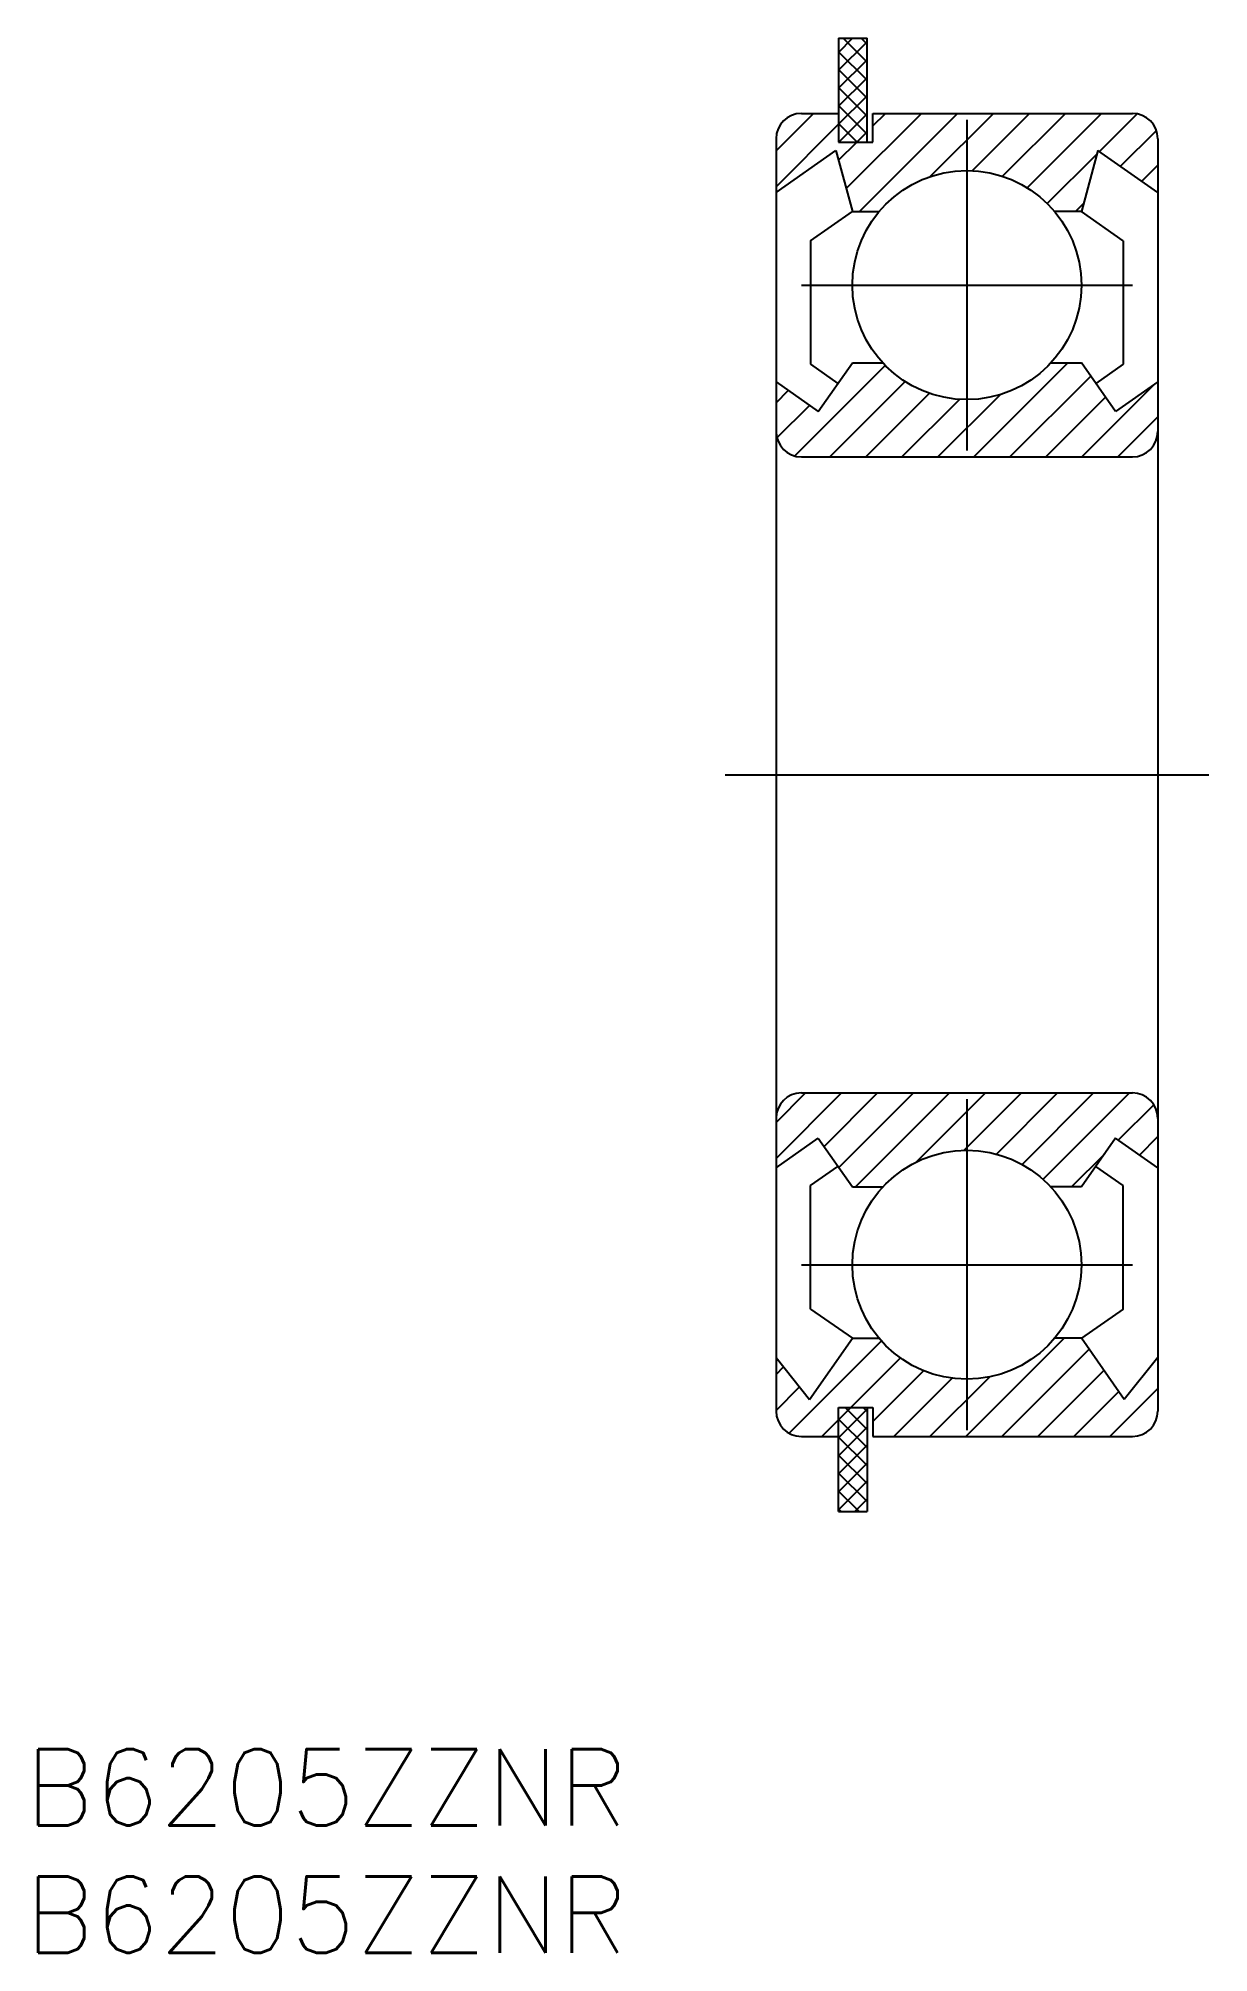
# Model space of a CAD drawing. Extents: x -29 to 17, y -46.3 to 28.9.
import ezdxf

# ---------------------------------------------------------------- set-up
doc = ezdxf.new("R2010")
doc.units = 0
doc.linetypes.add('CENTER', pattern=[50.8, 31.75, -6.35, 6.35, -6.35])
doc.layers.get('0').update_dxf_attribs({"linetype": 'CONTINUOUS'})
doc.layers.add('CENTER', color=1, linetype='CENTER')
doc.styles.get("Standard").update_dxf_attribs({"font": 'txt.shx', "height": 3, "bigfont": 'bigfont.shx'})

msp = doc.modelspace()

# ---------------------------------------------------------------- linework, layer by layer
at = {"color": 7, "linetype": 'CONTINUOUS'}
for p, q in [((2.46, 28.95), (2.46, 24.865)), ((2.46, 28.95), (3.58, 28.95)), ((3.58, 24.865), (3.58, 28.95)), ((1, 26), (2.46, 26)), ((3.81, 26), (14, 26)), ((3.81, 24.865), (3.81, 26)), ((0, 25), (0, -25)), ((2.46, 24.865), (3.81, 24.865)), ((15, 25), (15, -25)), ((0, 22.893), (2.356, 24.543)), ((2.356, 24.543), (3, 22.143)), ((12.644, 24.543), (12, 22.143)), ((15, 22.893), (12.644, 24.543)), ((1.361, 20.995), (3, 22.143)), ((3, 22.143), (4.053, 22.143)), ((12, 22.143), (10.947, 22.143)), ((13.639, 20.995), (12, 22.143)), ((1.361, 20.995), (1.361, 16.139)), ((13.639, 20.995), (13.639, 16.139)), ((1.361, 16.139), (2.435, 15.387)), ((1.661, 14.281), (3, 16.194)), ((3, 16.194), (4.197, 16.194)), ((10.803, 16.194), (12, 16.194)), ((13.339, 14.281), (12, 16.194)), ((13.639, 16.139), (12.565, 15.387)), ((0, 15.444), (1.661, 14.281)), ((15, 15.444), (13.339, 14.281)), ((1, 12.5), (14, 12.5)), ((1, -12.5), (14, -12.5)), ((0, -15.444), (1.661, -14.281)), ((1.661, -14.281), (3, -16.194)), ((13.339, -14.281), (12, -16.194)), ((15, -15.444), (13.339, -14.281)), ((1.361, -16.139), (2.435, -15.387)), ((13.639, -16.139), (12.565, -15.387)), ((1.361, -20.995), (1.361, -16.139)), ((3, -16.194), (4.197, -16.194)), ((12, -16.194), (10.803, -16.194)), ((13.639, -20.995), (13.639, -16.139)), ((1.361, -20.995), (3, -22.143)), ((13.639, -20.995), (12, -22.143)), ((1.32, -24.543), (3, -22.143)), ((3, -22.143), (4.053, -22.143)), ((12, -22.143), (10.947, -22.143)), ((13.68, -24.543), (12, -22.143)), ((0, -22.893), (1.32, -24.543)), ((15, -22.893), (13.68, -24.543)), ((2.46, -28.95), (2.46, -24.865)), ((2.46, -24.865), (3.81, -24.865)), ((3.58, -24.865), (3.58, -28.95)), ((3.81, -24.865), (3.81, -26)), ((1, -26), (2.46, -26)), ((3.81, -26), (14, -26)), ((2.46, -28.95), (3.58, -28.95))]:
    msp.add_line(p, q, dxfattribs=at)
at = {"color": 3, "linetype": 'CONTINUOUS'}
for p, q in [((2.46, 28.398), (3.012, 28.95)), ((2.46, 27.691), (3.58, 28.811)), ((3.58, 28.011), (2.641, 28.95)), ((3.58, 28.719), (3.349, 28.95)), ((3.58, 27.304), (2.46, 28.424)), ((2.46, 26.984), (3.58, 28.104)), ((3.58, 26.597), (2.46, 27.717)), ((2.46, 26.277), (3.58, 27.397)), ((3.58, 25.89), (2.46, 27.01)), ((2.46, 25.57), (3.58, 26.69)), ((0, 24.524), (1.476, 26)), ((3.58, 25.183), (2.46, 26.303)), ((3.191, 24.865), (2.46, 25.596)), ((2.463, 24.865), (3.58, 25.982)), ((2.759, 23.04), (5.719, 26)), ((3.276, 22.143), (7.133, 26)), ((3.81, 25.505), (4.305, 26)), ((6.061, 23.514), (8.547, 26)), ((7.707, 23.745), (9.961, 26)), ((8.902, 23.526), (11.376, 26)), ((9.867, 23.077), (12.79, 26)), ((12.704, 24.5), (14.187, 25.982)), ((0, 23.11), (2.46, 25.57)), ((2.484, 24.865), (2.46, 24.889)), ((2.46, 24.156), (3.17, 24.865)), ((3.17, 24.865), (3.58, 25.275)), ((13.536, 23.918), (14.945, 25.327)), ((10.659, 22.455), (12.606, 24.402)), ((14.368, 23.335), (15, 23.967)), ((11.761, 22.143), (12.088, 22.469)), ((0.739, 12.535), (4.295, 16.091)), ((7.775, 12.5), (11.469, 16.194)), ((0, 14.624), (0.482, 15.106)), ((2.118, 12.5), (5.077, 15.458)), ((9.189, 12.5), (12.364, 15.674)), ((12.018, 12.5), (14.871, 15.353)), ((0.033, 13.244), (1.314, 14.524)), ((3.533, 12.5), (6.03, 14.997)), ((4.947, 12.5), (7.206, 14.76)), ((6.361, 12.5), (8.804, 14.943)), ((10.604, 12.5), (12.946, 14.842)), ((13.432, 12.5), (15, 14.068)), ((0, -13.66), (1.16, -12.5)), ((0, -15.074), (2.574, -12.5)), ((1.886, -14.602), (3.988, -12.5)), ((2.468, -15.434), (5.403, -12.5)), ((3.123, -16.194), (6.817, -12.5)), ((5.524, -15.207), (8.231, -12.5)), ((7.394, -14.751), (9.645, -12.5)), ((8.658, -14.902), (11.059, -12.5)), ((9.667, -15.306), (12.474, -12.5)), ((10.496, -15.892), (13.888, -12.5)), ((13.446, -14.356), (14.842, -12.96)), ((14.278, -14.938), (15, -14.216)), ((11.609, -16.194), (12.914, -14.888)), ((0.514, -25.874), (4.142, -22.246)), ((7.459, -26), (11.316, -22.143)), ((0, -23.559), (0.296, -23.263)), ((2.937, -24.865), (4.888, -22.914)), ((8.873, -26), (12.301, -22.572)), ((0, -24.974), (0.925, -24.049)), ((3.81, -25.406), (5.8, -23.416)), ((4.631, -26), (6.918, -23.712)), ((6.045, -26), (8.382, -23.663)), ((10.287, -26), (12.883, -23.404)), ((11.702, -26), (13.466, -24.236)), ((13.116, -26), (15, -24.116)), ((1.802, -26), (2.46, -25.342)), ((2.46, -25.342), (2.937, -24.865)), ((2.46, -26.049), (3.58, -24.929)), ((3.58, -26.436), (2.46, -25.316)), ((3.58, -25.729), (2.716, -24.865)), ((3.58, -25.022), (3.423, -24.865)), ((2.46, -26.756), (3.58, -25.636)), ((3.58, -27.143), (2.46, -26.023)), ((2.46, -27.463), (3.58, -26.343)), ((3.58, -27.85), (2.46, -26.73)), ((2.46, -28.171), (3.58, -27.051)), ((3.58, -28.557), (2.46, -27.437)), ((2.46, -28.878), (3.58, -27.758)), ((3.266, -28.95), (2.46, -28.144)), ((3.095, -28.95), (3.58, -28.465)), ((2.559, -28.95), (2.46, -28.851))]:
    msp.add_line(p, q, dxfattribs=at)
at = {"color": 7, "linetype": 'CONTINUOUS'}
for centre in [(7.5, 19.25), (7.5, -19.25)]:
    msp.add_circle(centre, 4.5, dxfattribs=at)
for centre, start, end in [((1, 25), 90, 180), ((14, 25), 0, 90), ((1, 13.5), 180, 270), ((14, 13.5), 270, 0), ((1, -13.5), 90, 180), ((14, -13.5), 0, 90), ((1, -25), 180, 270), ((14, -25), 270, 0)]:
    msp.add_arc(centre, 1, start, end, dxfattribs=at)
at = {"layer": 'CENTER', "color": 1, "linetype": 'CENTER'}
for p, q in [((7.5, 25.75), (7.5, 12.75)), ((1, 19.25), (14, 19.25)), ((-2, 0), (17, 0)), ((7.5, -12.75), (7.5, -25.75)), ((1, -19.25), (14, -19.25))]:
    msp.add_line(p, q, dxfattribs=at)

# ---------------------------------------------------------------- texts
at = {"color": 7, "linetype": 'CONTINUOUS'}
for p in [(-29.497, -41.289), (-29.497, -46.289)]:
    msp.add_text('B6205ZZNR', height=3, dxfattribs=at).set_placement(p)

doc.saveas('drawing.dxf')
